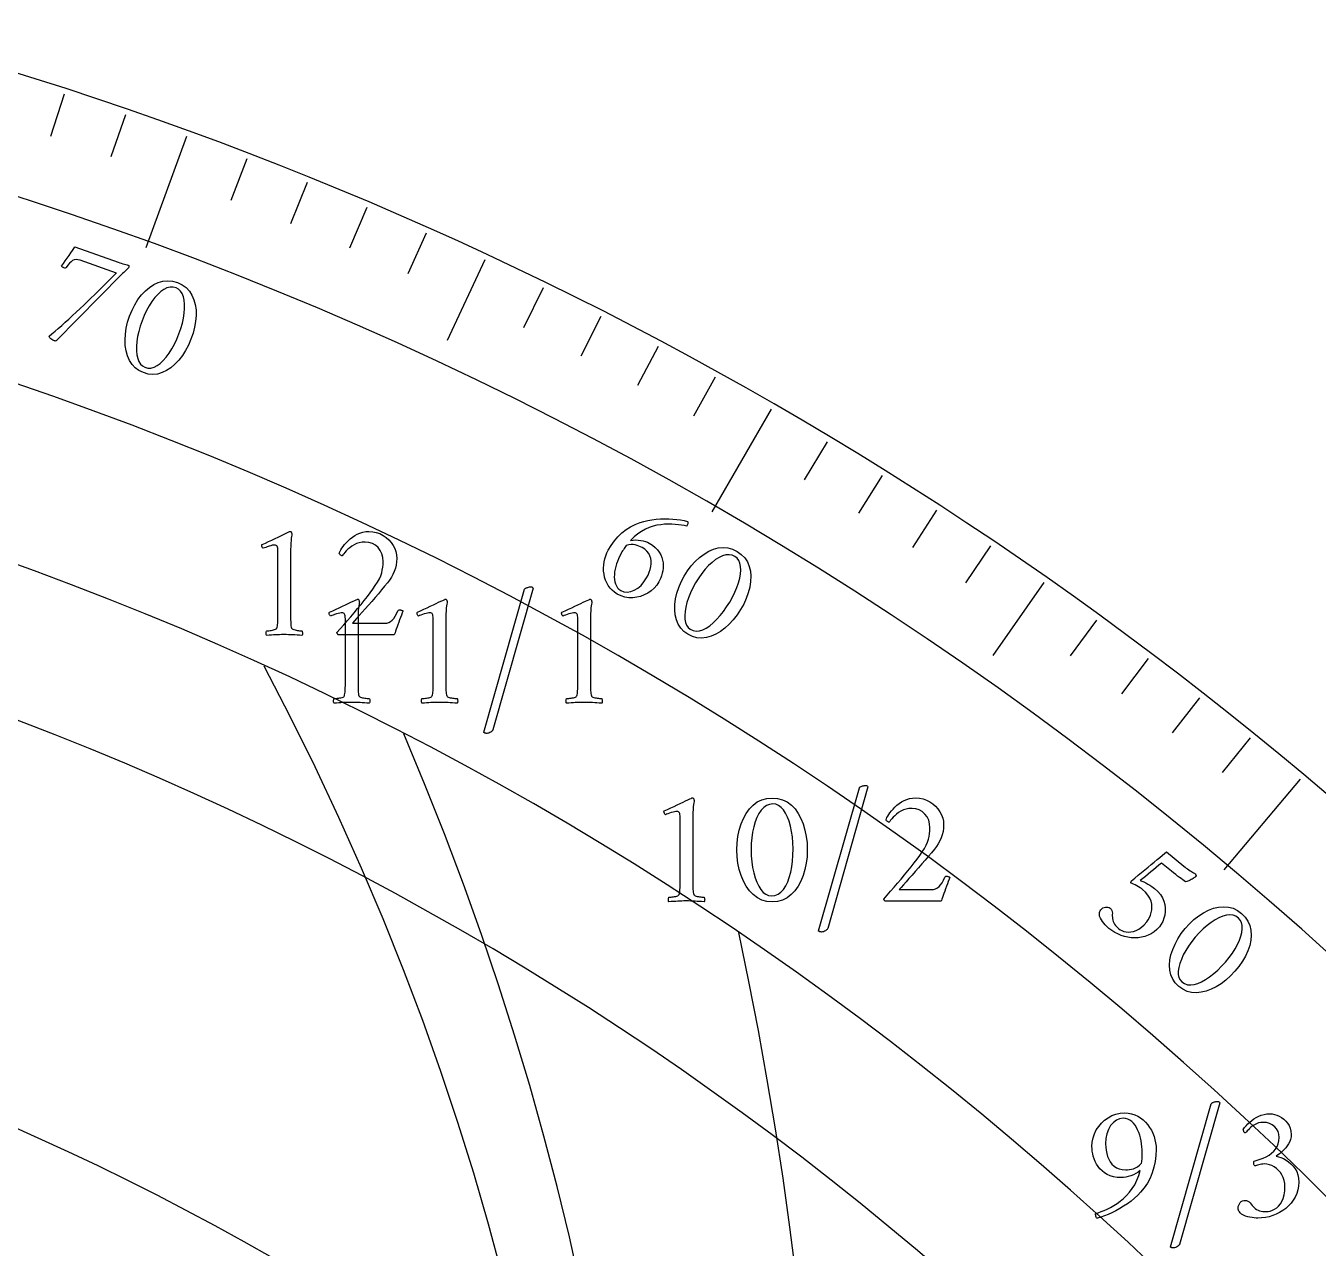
# Model space of a CAD drawing. Header units: millimetres. Extents: x -1 to 120, y -1 to 120.
# Drawn here: x 35.78 to 77.6, y 76.59 to 116.16 of the extents above; entities that cross this region are included whole.
import ezdxf

# ---------------------------------------------------------------- set-up
doc = ezdxf.new("R2010")
doc.units = ezdxf.units.MM
for name, color, linetype in [('CUT_OUTER', 1, 'Continuous'), ('ENGRAVE', 7, 'Continuous'), ('ENGRAVE_FINE', 8, 'Continuous'), ('TEXT', 5, 'Continuous')]:
    doc.layers.add(name, color=color, linetype=linetype)

msp = doc.modelspace()

# ---------------------------------------------------------------- linework, layer by layer
at = {"layer": 'CUT_OUTER'}
msp.add_lwpolyline([(77.9338, 91.2487), (77.1345, 91.9253), (76.3294, 92.595), (75.5184, 93.2575), (74.7018, 93.913), (73.8794, 94.5613), (73.0514, 95.2024), (72.2178, 95.8363), (71.3787, 96.4628), (70.5342, 97.082), (69.6844, 97.6939), (68.8292, 98.2982), (67.9687, 98.8951), (67.1031, 99.4845), (66.2324, 100.0663), (65.3567, 100.6405), (64.476, 101.207), (63.5903, 101.7658), (62.6998, 102.3168), (61.8046, 102.8601), (60.9046, 103.3955), (60, 103.923), (59.0908, 104.4427), (58.1772, 104.9544), (57.2591, 105.4581), (56.3366, 105.9537), (55.4098, 106.4413), (54.4789, 106.9208), (53.5437, 107.3921), (52.6045, 107.8553), (51.6613, 108.3102), (50.7142, 108.7569), (49.7632, 109.1954), (48.8084, 109.6255), (47.8499, 110.0472), (46.8877, 110.4606), (45.922, 110.8655), (44.9528, 111.2621), (43.9801, 111.6501), (43.0042, 112.0297), (42.0249, 112.4007), (41.0424, 112.7631), (40.0568, 113.117), (39.0682, 113.4622), (38.0766, 113.7988), (37.082, 114.1268), (36.0847, 114.446), (35.0846, 114.7566)], dxfattribs=at)
at = {"layer": 'ENGRAVE'}
for points in [[(40.9767, 112.5827), (39.6634, 108.9743)], [(50.633, 108.5829), (49.4159, 105.9728)], [(59.904, 103.7568), (57.984, 100.4312)], [(68.719, 98.141), (67.0671, 95.7818)], [(51.1928, 75.7273), (50.7508, 77.3704), (50.2729, 79.0158), (49.7589, 80.6626), (49.2088, 82.3103), (48.6223, 83.958), (47.9994, 85.6052), (47.34, 87.2511), (46.6441, 88.895), (45.9114, 90.5362), (45.1421, 92.174), (44.3359, 93.8078), (43.493, 95.4367)], [(53.7327, 75.3302), (53.369, 76.9585), (52.9735, 78.5889), (52.5463, 80.2207), (52.0876, 81.8533), (51.5975, 83.4859), (51.0763, 85.1178), (50.5242, 86.7484), (49.9416, 88.377), (49.3288, 90.0029), (48.6863, 91.6254), (48.0147, 93.2438)], [(77.0111, 91.7783), (74.5428, 88.8366)], [(60.7061, 75.6825), (60.5076, 77.2724), (60.2858, 78.8635), (60.0413, 80.4551), (59.7745, 82.0467), (59.4863, 83.6376), (59.1771, 85.227), (58.8479, 86.8144)]]:
    msp.add_lwpolyline(points, dxfattribs=at)
for radius in [116.16, 110.4, 104.88]:
    msp.add_arc((0, 0), radius, 0, 90, dxfattribs=at)
at = {"layer": 'ENGRAVE_FINE'}
for points in [[(37.0227, 113.9442), (36.5777, 112.5747)], [(39.0057, 113.2807), (38.5369, 111.9191)], [(42.9353, 111.8504), (42.4193, 110.506)], [(44.8809, 111.084), (44.3414, 109.7489)], [(46.8127, 110.2838), (46.2501, 108.9583)], [(48.7303, 109.4501), (48.1446, 108.1345)], [(52.5204, 107.6827), (51.8891, 106.3885)], [(54.3917, 106.7497), (53.7379, 105.4667)], [(56.2464, 105.7842), (55.5704, 104.5127)], [(58.0841, 104.7864), (57.3859, 103.527)], [(61.7057, 102.6955), (60.964, 101.4612)], [(63.4886, 101.6029), (62.7255, 100.3818)], [(65.2521, 100.4794), (64.4678, 99.2718)], [(66.9958, 99.3253), (66.1905, 98.1315)], [(70.4214, 96.9267), (69.575, 95.7617)], [(72.1023, 95.6829), (71.2356, 94.5329)], [(73.7612, 94.41), (72.8746, 93.2753)], [(75.3976, 93.1083), (74.4914, 91.9892)]]:
    msp.add_lwpolyline(points, dxfattribs=at)
for radius in [100.1586, 87.9254]:
    msp.add_arc((0, 0), radius, 0, 90, dxfattribs=at)
at = {"layer": 'TEXT'}
for points in [[(38.7741, 108.5089), (38.8203, 108.4928), (38.8686, 108.477), (38.919, 108.4614), (38.9714, 108.446), (39.0195, 108.4322), (39.0565, 108.4214), (39.0825, 108.4135), (39.0975, 108.4086), (39.109, 108.4015), (39.1151, 108.3904), (39.1157, 108.3753), (39.1108, 108.3563), (39.099, 108.3318), (39.0802, 108.3049), (39.0545, 108.2754), (39.0219, 108.2436), (38.9853, 108.2099), (38.9476, 108.1749), (38.9088, 108.1387), (38.8689, 108.1012), (36.7577, 105.962), (36.7475, 105.9587), (36.7355, 105.9579), (36.7218, 105.9597), (36.7064, 105.9641), (36.68, 105.975), (36.6518, 105.9902), (36.6218, 106.0096), (36.5899, 106.0332), (36.562, 106.0577), (36.5437, 106.0799), (36.5349, 106.0998), (36.5358, 106.1174), (36.6276, 106.1905), (36.7258, 106.272), (36.8301, 106.3617), (36.9408, 106.4597), (37.0557, 106.5633), (37.1729, 106.6701), (37.2924, 106.7799), (37.4141, 106.8929), (37.536, 107.007), (37.6559, 107.1205), (37.7738, 107.2333), (37.8896, 107.3455), (38.0017, 107.4548), (38.1082, 107.5592), (38.2091, 107.6586), (38.3045, 107.7531), (38.3924, 107.8405), (38.4712, 107.9186), (38.5407, 107.9875), (38.6011, 108.0472), (38.6498, 108.0953), (38.6847, 108.1297), (38.7056, 108.1504), (38.7126, 108.1573), (37.5351, 108.5715), (37.4684, 108.5886), (37.4065, 108.5923), (37.3493, 108.5825), (37.2967, 108.5593), (37.2457, 108.5228), (37.1928, 108.4732), (37.1381, 108.4104), (37.0816, 108.3345), (37.072, 108.3241), (37.0577, 108.3191), (37.0387, 108.3197), (37.015, 108.3259), (37.007, 108.3293), (36.9974, 108.3345), (36.9861, 108.3416), (36.9731, 108.3507), (36.9603, 108.3603), (36.9496, 108.3691), (36.941, 108.3773), (36.9344, 108.3848), (36.997, 108.4687), (37.059, 108.5537), (37.1205, 108.6399), (37.1814, 108.7272), (37.2383, 108.8103), (37.2876, 108.8839), (37.3294, 108.948), (37.3636, 109.0026)], [(40.6837, 107.8498), (40.8356, 107.7781), (40.9652, 107.6862), (41.0725, 107.574), (41.1574, 107.4418), (41.2211, 107.2938), (41.2646, 107.1345), (41.2881, 106.964), (41.2916, 106.7823), (41.2762, 106.5938), (41.2434, 106.4031), (41.1932, 106.2101), (41.1257, 106.0149), (41.0438, 105.8253), (40.9505, 105.6491), (40.8459, 105.4862), (40.7299, 105.3367), (40.6051, 105.2043), (40.4737, 105.093), (40.3358, 105.0027), (40.1913, 104.9334), (40.0426, 104.8893), (39.8918, 104.8747), (39.7389, 104.8895), (39.5837, 104.9338), (39.4418, 105.0016), (39.3197, 105.0905), (39.2171, 105.2007), (39.1341, 105.3322), (39.0703, 105.4801), (39.0252, 105.6394), (38.9989, 105.8102), (38.9915, 105.9925), (39.0022, 106.1817), (39.0304, 106.3734), (39.0763, 106.5675), (39.1399, 106.764), (39.2183, 106.9551), (39.3085, 107.133), (39.4105, 107.2976), (39.5245, 107.4488), (39.6484, 107.5826), (39.7798, 107.6947), (39.9189, 107.7851), (40.0656, 107.8537), (40.2171, 107.8968), (40.3707, 107.9105), (40.5263, 107.8948), (40.6837, 107.8498)], [(40.6443, 107.674), (40.5469, 107.6983), (40.4481, 107.6983), (40.3479, 107.6738), (40.2465, 107.625), (40.1456, 107.5551), (40.0473, 107.4673), (39.9516, 107.3617), (39.8583, 107.2383), (39.7696, 107.1001), (39.6873, 106.9503), (39.6114, 106.7888), (39.5419, 106.6158), (39.4825, 106.4411), (39.435, 106.2703), (39.3995, 106.1033), (39.3759, 105.9401), (39.3642, 105.7851), (39.3646, 105.6423), (39.3771, 105.5119), (39.4016, 105.3938), (39.4386, 105.292), (39.4887, 105.2104), (39.5519, 105.1489), (39.6282, 105.1076), (39.7295, 105.0823), (39.8307, 105.0827), (39.9318, 105.109), (40.033, 105.1609), (40.1329, 105.2349), (40.2303, 105.327), (40.3252, 105.4372), (40.4176, 105.5657), (40.5057, 105.708), (40.588, 105.8598), (40.6644, 106.0213), (40.7348, 106.1923), (40.7969, 106.3676), (40.8465, 106.5375), (40.8836, 106.7019), (40.9081, 106.8608), (40.9199, 107.0111), (40.9191, 107.1497), (40.9056, 107.2765), (40.8794, 107.3915), (40.8403, 107.491), (40.7881, 107.5713), (40.7227, 107.6323), (40.6443, 107.674)], [(55.9539, 99.4141), (56.0576, 99.349), (56.1464, 99.2785), (56.2204, 99.2028), (56.2795, 99.122), (56.3257, 99.0378), (56.361, 98.9523), (56.3855, 98.8655), (56.399, 98.7774), (56.4035, 98.6895), (56.4009, 98.6037), (56.391, 98.5198), (56.374, 98.4378), (56.3519, 98.36), (56.327, 98.2884), (56.2992, 98.2231), (56.2686, 98.1641), (56.1961, 98.0541), (56.1118, 97.9563), (56.0155, 97.8706), (55.9075, 97.797), (55.7915, 97.737), (55.6716, 97.6921), (55.5476, 97.6622), (55.4196, 97.6473), (55.2908, 97.6493), (55.1647, 97.6699), (55.041, 97.7092), (54.9199, 97.7673), (54.8309, 97.8241), (54.7522, 97.8889), (54.684, 97.9617), (54.626, 98.0424), (54.578, 98.1289), (54.5392, 98.219), (54.5097, 98.3127), (54.4896, 98.4101), (54.4783, 98.5096), (54.4753, 98.6098), (54.4807, 98.7106), (54.4946, 98.8121), (54.5162, 98.9117), (54.5449, 99.0071), (54.5807, 99.0982), (54.6238, 99.185), (54.7187, 99.342), (54.8244, 99.4874), (54.9408, 99.6212), (55.0681, 99.7434), (55.2043, 99.8518), (55.3476, 99.9442), (55.498, 100.0205), (55.6555, 100.0807), (55.78, 100.117), (55.9086, 100.1467), (56.0411, 100.1698), (56.1778, 100.1863), (56.3156, 100.1966), (56.4519, 100.2013), (56.5866, 100.2004), (56.7198, 100.1937), (56.8484, 100.1817), (56.9694, 100.1646), (57.083, 100.1424), (57.189, 100.115), (57.2012, 100.1039), (57.2071, 100.0883), (57.2068, 100.0679), (57.2002, 100.043), (57.1908, 100.0178), (57.1824, 99.9968), (57.1749, 99.9798), (57.1683, 99.967), (57.0846, 99.9835), (56.9937, 99.9982), (56.8958, 100.0112), (56.7908, 100.0225), (56.6802, 100.0296), (56.5658, 100.0304), (56.4475, 100.0246), (56.3253, 100.0125), (56.2011, 99.9916), (56.0766, 99.9597), (55.9519, 99.9169), (55.827, 99.8631), (55.7032, 99.7962), (55.5818, 99.7141), (55.4629, 99.6168), (55.3463, 99.5043), (55.4285, 99.5147), (55.5111, 99.5181), (55.5942, 99.5145), (55.6777, 99.5038), (55.7577, 99.4876), (55.8304, 99.4672), (55.8958, 99.4427), (55.9539, 99.4141)], [(43.9385, 97.0468), (43.9385, 99.1568), (43.937, 99.2086), (43.9325, 99.2517), (43.925, 99.286), (43.9145, 99.3118), (43.9003, 99.3305), (43.8818, 99.3438), (43.8589, 99.3518), (43.8317, 99.3545), (43.7983, 99.352), (43.7569, 99.3445), (43.7075, 99.332), (43.6501, 99.3144), (43.5923, 99.2952), (43.5419, 99.2777), (43.4988, 99.2618), (43.4631, 99.2477), (43.4421, 99.2674), (43.427, 99.2891), (43.418, 99.3128), (43.415, 99.3385), (43.415, 99.3388), (43.415, 99.3398), (43.415, 99.3415), (43.415, 99.3438), (43.4157, 99.3535), (43.4177, 99.3612), (43.421, 99.3668), (43.4257, 99.3705), (43.532, 99.4188), (43.6374, 99.4673), (43.7417, 99.5163), (43.845, 99.5655), (43.9435, 99.6127), (44.0333, 99.6556), (44.1145, 99.6942), (44.1869, 99.7284), (44.2469, 99.7565), (44.2904, 99.7765), (44.3176, 99.7885), (44.3285, 99.7925), (44.3392, 99.7925), (44.3515, 99.7905), (44.3619, 99.7845), (44.3702, 99.7745), (44.3766, 99.7605), (44.3816, 99.7451), (44.3859, 99.7311), (44.3896, 99.7184), (44.3926, 99.7071), (44.3913, 99.6989), (44.3872, 99.6743), (44.3806, 99.6334), (44.3712, 99.5762), (44.3619, 99.5039), (44.3552, 99.4179), (44.3512, 99.3183), (44.3499, 99.2049), (44.3499, 97.0468), (44.35, 96.989), (44.3505, 96.9333), (44.3514, 96.8795), (44.3525, 96.8278), (44.355, 96.7793), (44.3599, 96.7356), (44.367, 96.6965), (44.3766, 96.6622), (44.3856, 96.6491), (44.4019, 96.6368), (44.4256, 96.6251), (44.4567, 96.6141), (44.4919, 96.6042), (44.5281, 96.5961), (44.5654, 96.5895), (44.6036, 96.5847), (44.6395, 96.5812), (44.6697, 96.5787), (44.6942, 96.5772), (44.7131, 96.5767), (44.7203, 96.564), (44.7258, 96.5473), (44.7296, 96.5266), (44.7318, 96.5019), (44.7316, 96.4772), (44.7285, 96.4565), (44.7223, 96.4398), (44.7131, 96.4271), (44.6346, 96.4323), (44.5595, 96.4371), (44.4877, 96.4416), (44.4193, 96.4458), (44.3512, 96.4493), (44.2804, 96.4518), (44.207, 96.4533), (44.1308, 96.4538), (44.0577, 96.4533), (43.9879, 96.4518), (43.9215, 96.4493), (43.8584, 96.4458), (43.7946, 96.4416), (43.7262, 96.4371), (43.6531, 96.4323), (43.5753, 96.4271), (43.5661, 96.4398), (43.5599, 96.4565), (43.5567, 96.4772), (43.5566, 96.5019), (43.5587, 96.5266), (43.5626, 96.5473), (43.5681, 96.564), (43.5753, 96.5767), (43.5941, 96.5772), (43.6187, 96.5787), (43.6489, 96.5812), (43.6848, 96.5847), (43.723, 96.5895), (43.7602, 96.5961), (43.7965, 96.6042), (43.8317, 96.6141), (43.8624, 96.6251), (43.8851, 96.6368), (43.8998, 96.6491), (43.9065, 96.6622), (43.9162, 96.6965), (43.9238, 96.7356), (43.9295, 96.7793), (43.9332, 96.8278), (43.9355, 96.8795), (43.9372, 96.9333), (43.9382, 96.989), (43.9385, 97.0468)], [(47.9877, 97.2231), (47.9607, 97.1568), (47.933, 97.0862), (47.9046, 97.0112), (47.8755, 96.9319), (47.8468, 96.852), (47.8194, 96.775), (47.7934, 96.7011), (47.7687, 96.6301), (47.7467, 96.5663), (47.7286, 96.5139), (47.7146, 96.4729), (47.7046, 96.4431), (45.899, 96.4431), (45.8908, 96.4493), (45.8823, 96.4572), (45.8735, 96.4667), (45.8643, 96.4779), (45.8561, 96.4894), (45.8503, 96.4999), (45.8468, 96.5094), (45.8456, 96.5179), (45.9558, 96.6421), (46.0673, 96.769), (46.1801, 96.8985), (46.2943, 97.0308), (46.4078, 97.164), (46.5187, 97.2965), (46.6269, 97.4284), (46.7324, 97.5596), (46.8329, 97.6878), (46.926, 97.8107), (47.0118, 97.9282), (47.0903, 98.0404), (47.1632, 98.1542), (47.2218, 98.2607), (47.266, 98.3599), (47.2959, 98.4517), (47.3158, 98.5408), (47.33, 98.632), (47.3385, 98.7251), (47.3413, 98.8203), (47.3312, 98.9485), (47.3006, 99.066), (47.2497, 99.1729), (47.1784, 99.269), (47.0914, 99.3485), (46.9934, 99.4052), (46.8844, 99.4393), (46.7644, 99.4506), (46.6636, 99.445), (46.5694, 99.4279), (46.482, 99.3996), (46.4012, 99.3598), (46.3274, 99.3134), (46.2609, 99.265), (46.2018, 99.2146), (46.1501, 99.1622), (46.106, 99.1121), (46.07, 99.0687), (46.0419, 99.032), (46.0219, 99.0019), (46.0057, 99.0041), (45.9892, 99.0106), (45.9723, 99.0215), (45.9551, 99.0366), (45.9399, 99.0528), (45.9291, 99.0667), (45.9226, 99.0782), (45.9204, 99.0874), (45.9319, 99.1156), (45.9504, 99.1522), (45.976, 99.1971), (46.0085, 99.2503), (46.0481, 99.3084), (46.0947, 99.3678), (46.1482, 99.4286), (46.2088, 99.4907), (46.2755, 99.5511), (46.3471, 99.6069), (46.4237, 99.658), (46.5053, 99.7044), (46.592, 99.743), (46.6836, 99.7705), (46.7803, 99.787), (46.8819, 99.7925), (47.0046, 99.7847), (47.1216, 99.7611), (47.233, 99.7219), (47.3387, 99.667), (47.4362, 99.5997), (47.523, 99.5234), (47.5991, 99.4381), (47.6645, 99.3438), (47.7171, 99.2433), (47.7547, 99.1395), (47.7772, 99.0323), (47.7847, 98.9218), (47.7797, 98.8113), (47.7647, 98.7041), (47.7396, 98.6003), (47.7046, 98.4998), (47.6609, 98.4026), (47.6098, 98.3088), (47.5513, 98.2183), (47.4856, 98.1312), (47.3923, 98.0172), (47.2939, 97.8995), (47.1906, 97.7781), (47.0823, 97.6531), (46.9729, 97.5282), (46.8666, 97.4074), (46.7632, 97.2905), (46.6629, 97.1777), (46.5691, 97.0723), (46.4853, 96.978), (46.4115, 96.8947), (46.3477, 96.8224), (47.3841, 96.8224), (47.458, 96.8286), (47.525, 96.8471), (47.5849, 96.878), (47.6378, 96.9212), (47.6864, 96.9772), (47.7333, 97.0461), (47.7785, 97.1281), (47.8221, 97.2231), (47.8298, 97.2371), (47.8421, 97.2471), (47.8592, 97.2531), (47.8809, 97.2551), (47.8902, 97.2544), (47.9022, 97.2524), (47.9169, 97.2491), (47.9343, 97.2444), (47.9517, 97.2391), (47.9663, 97.2337), (47.9784, 97.2284), (47.9877, 97.2231)], [(55.208, 99.3374), (55.1845, 99.3048), (55.1612, 99.2713), (55.1382, 99.2369), (55.1155, 99.2018), (55.0931, 99.166), (55.0713, 99.1299), (55.0501, 99.0936), (55.0293, 99.0569), (54.9911, 98.9836), (54.9557, 98.9065), (54.9232, 98.8257), (54.8936, 98.7412), (54.8682, 98.6551), (54.8483, 98.5694), (54.8339, 98.4842), (54.825, 98.3995), (54.8226, 98.3169), (54.8277, 98.2384), (54.8402, 98.1639), (54.8602, 98.0933), (54.8887, 98.0289), (54.9268, 97.9729), (54.9745, 97.9254), (55.0319, 97.8862), (55.1348, 97.8439), (55.2419, 97.8304), (55.3534, 97.8457), (55.4693, 97.8897), (55.5827, 97.9585), (55.6869, 98.0482), (55.7817, 98.1589), (55.8672, 98.2905), (55.9143, 98.3813), (55.9529, 98.4726), (55.9828, 98.5646), (56.0042, 98.6572), (56.0151, 98.7486), (56.0138, 98.8368), (56.0004, 98.922), (55.9748, 99.0041), (55.935, 99.0814), (55.8793, 99.1519), (55.8076, 99.2158), (55.7199, 99.2729), (55.672, 99.2974), (55.6197, 99.3198), (55.563, 99.34), (55.5018, 99.3581), (55.4359, 99.3695), (55.365, 99.3699), (55.289, 99.3592), (55.208, 99.3374)], [(58.7935, 99.1467), (58.9307, 99.0497), (59.0424, 98.9366), (59.1286, 98.8076), (59.1892, 98.6626), (59.2262, 98.5058), (59.2415, 98.3414), (59.235, 98.1694), (59.2068, 97.9898), (59.159, 97.8068), (59.0936, 97.6247), (59.0106, 97.4434), (58.9102, 97.2629), (58.7967, 97.0904), (58.6742, 96.9331), (58.5428, 96.7908), (58.4027, 96.6637), (58.2567, 96.555), (58.108, 96.4682), (57.9565, 96.4032), (57.8022, 96.3601), (57.6481, 96.3425), (57.497, 96.3543), (57.349, 96.3954), (57.2039, 96.466), (57.076, 96.5574), (56.9711, 96.6662), (56.8893, 96.7925), (56.8304, 96.9364), (56.7932, 97.0931), (56.7764, 97.2579), (56.7802, 97.4306), (56.8045, 97.6114), (56.8479, 97.7959), (56.909, 97.9798), (56.9879, 98.163), (57.0847, 98.3455), (57.195, 98.52), (57.3147, 98.6795), (57.4438, 98.8239), (57.5824, 98.9531), (57.7275, 99.0633), (57.8764, 99.1509), (58.0291, 99.2157), (58.1855, 99.2578), (58.3422, 99.2739), (58.4959, 99.2608), (58.6463, 99.2183), (58.7935, 99.1467)], [(58.7242, 98.9804), (58.6325, 99.0212), (58.5352, 99.0383), (58.4323, 99.0317), (58.3239, 99.0012), (58.2125, 98.9498), (58.1004, 98.8805), (57.9878, 98.7931), (57.8745, 98.6877), (57.7632, 98.5671), (57.6561, 98.4338), (57.5533, 98.288), (57.4548, 98.1297), (57.366, 97.968), (57.2895, 97.808), (57.2256, 97.6497), (57.174, 97.4931), (57.1356, 97.3424), (57.1112, 97.2018), (57.1008, 97.0712), (57.1044, 96.9506), (57.1232, 96.8439), (57.1584, 96.7549), (57.21, 96.6834), (57.2779, 96.6294), (57.3733, 96.5869), (57.473, 96.5698), (57.5771, 96.578), (57.6858, 96.6116), (57.797, 96.6671), (57.9089, 96.7409), (58.0215, 96.833), (58.1348, 96.9435), (58.2464, 97.0683), (58.3538, 97.2036), (58.457, 97.3493), (58.5561, 97.5054), (58.6477, 97.6673), (58.726, 97.826), (58.791, 97.9815), (58.8428, 98.1337), (58.8805, 98.2797), (58.9038, 98.4163), (58.9125, 98.5435), (58.9067, 98.6613), (58.8855, 98.7661), (58.848, 98.8543), (58.7942, 98.9257), (58.7242, 98.9804)], [(52.1301, 98.0002), (52.1521, 97.9972), (52.1701, 97.9882), (52.1842, 97.9732), (52.1942, 97.9522), (50.8961, 93.3741), (50.8897, 93.3594), (50.8761, 93.3421), (50.855, 93.322), (50.8266, 93.2993), (50.7963, 93.2806), (50.7639, 93.2673), (50.7295, 93.2593), (50.6931, 93.2566), (50.6794, 93.2573), (50.665, 93.2593), (50.65, 93.2626), (50.6343, 93.2673), (50.6243, 93.2723), (50.6156, 93.2766), (50.6083, 93.2803), (50.6023, 93.2833), (50.5969, 93.294), (51.9217, 97.9254), (51.9234, 97.9311), (51.9284, 97.9375), (51.9368, 97.9445), (51.9484, 97.9522), (51.9611, 97.9602), (51.9778, 97.9682), (51.9985, 97.9762), (52.0232, 97.9842), (52.0479, 97.9912), (52.074, 97.9962), (52.1014, 97.9992), (52.1301, 98.0002)], [(46.1204, 94.8538), (46.1204, 96.9639), (46.1189, 97.0157), (46.1144, 97.0587), (46.1069, 97.0931), (46.0964, 97.1188), (46.0822, 97.1375), (46.0636, 97.1509), (46.0408, 97.1589), (46.0136, 97.1616), (45.9802, 97.159), (45.9388, 97.1515), (45.8894, 97.139), (45.8319, 97.1215), (45.7742, 97.1023), (45.7238, 97.0848), (45.6807, 97.0689), (45.645, 97.0547), (45.6239, 97.0744), (45.6089, 97.0961), (45.5999, 97.1198), (45.5969, 97.1455), (45.5969, 97.1459), (45.5969, 97.1469), (45.5969, 97.1485), (45.5969, 97.1509), (45.5976, 97.1606), (45.5996, 97.1682), (45.6029, 97.1739), (45.6076, 97.1776), (45.7139, 97.2258), (45.8192, 97.2744), (45.9236, 97.3233), (46.0269, 97.3726), (46.1254, 97.4198), (46.2152, 97.4627), (46.2963, 97.5013), (46.3688, 97.5355), (46.4287, 97.5635), (46.4723, 97.5836), (46.4995, 97.5956), (46.5104, 97.5996), (46.521, 97.5996), (46.5334, 97.5976), (46.5437, 97.5916), (46.5521, 97.5816), (46.5584, 97.5675), (46.5634, 97.5522), (46.5678, 97.5382), (46.5715, 97.5255), (46.5745, 97.5141), (46.5731, 97.5059), (46.5691, 97.4814), (46.5624, 97.4405), (46.5531, 97.3832), (46.5437, 97.311), (46.5371, 97.225), (46.5331, 97.1253), (46.5317, 97.012), (46.5317, 94.8538), (46.5319, 94.7961), (46.5324, 94.7403), (46.5332, 94.6866), (46.5344, 94.6348), (46.5369, 94.5864), (46.5417, 94.5427), (46.5489, 94.5036), (46.5584, 94.4692), (46.5675, 94.4562), (46.5838, 94.4438), (46.6075, 94.4322), (46.6386, 94.4211), (46.6738, 94.4113), (46.71, 94.4031), (46.7472, 94.3966), (46.7855, 94.3918), (46.8214, 94.3883), (46.8516, 94.3857), (46.8761, 94.3842), (46.895, 94.3837), (46.9022, 94.3711), (46.9077, 94.3544), (46.9115, 94.3337), (46.9137, 94.309), (46.9135, 94.2843), (46.9103, 94.2636), (46.9042, 94.2469), (46.895, 94.2342), (46.8165, 94.2393), (46.7414, 94.2442), (46.6696, 94.2487), (46.6012, 94.2529), (46.5331, 94.2564), (46.4623, 94.2589), (46.3888, 94.2604), (46.3127, 94.2609), (46.2396, 94.2604), (46.1698, 94.2589), (46.1034, 94.2564), (46.0403, 94.2529), (45.9765, 94.2487), (45.9081, 94.2442), (45.8349, 94.2393), (45.7571, 94.2342), (45.748, 94.2469), (45.7418, 94.2636), (45.7386, 94.2843), (45.7384, 94.309), (45.7406, 94.3337), (45.7445, 94.3544), (45.75, 94.3711), (45.7571, 94.3837), (45.776, 94.3842), (45.8005, 94.3857), (45.8308, 94.3883), (45.8667, 94.3918), (45.9049, 94.3966), (45.9421, 94.4031), (45.9783, 94.4113), (46.0136, 94.4211), (46.0443, 94.4322), (46.067, 94.4438), (46.0817, 94.4562), (46.0883, 94.4692), (46.098, 94.5036), (46.1057, 94.5427), (46.1114, 94.5864), (46.1151, 94.6348), (46.1174, 94.6866), (46.1191, 94.7403), (46.1201, 94.7961), (46.1204, 94.8538)], [(48.9623, 94.8538), (48.9623, 96.9639), (48.9608, 97.0157), (48.9563, 97.0587), (48.9488, 97.0931), (48.9383, 97.1188), (48.9241, 97.1375), (48.9055, 97.1509), (48.8827, 97.1589), (48.8555, 97.1616), (48.8221, 97.159), (48.7807, 97.1515), (48.7313, 97.139), (48.6738, 97.1215), (48.6161, 97.1023), (48.5657, 97.0848), (48.5226, 97.0689), (48.4869, 97.0547), (48.4658, 97.0744), (48.4508, 97.0961), (48.4418, 97.1198), (48.4388, 97.1455), (48.4388, 97.1459), (48.4388, 97.1469), (48.4388, 97.1485), (48.4388, 97.1509), (48.4395, 97.1606), (48.4415, 97.1682), (48.4448, 97.1739), (48.4495, 97.1776), (48.5558, 97.2258), (48.6612, 97.2744), (48.7655, 97.3233), (48.8688, 97.3726), (48.9673, 97.4198), (49.0571, 97.4627), (49.1383, 97.5013), (49.2107, 97.5355), (49.2706, 97.5635), (49.3142, 97.5836), (49.3414, 97.5956), (49.3523, 97.5996), (49.363, 97.5996), (49.3753, 97.5976), (49.3857, 97.5916), (49.394, 97.5816), (49.4003, 97.5675), (49.4054, 97.5522), (49.4097, 97.5382), (49.4134, 97.5255), (49.4164, 97.5141), (49.415, 97.5059), (49.411, 97.4814), (49.4044, 97.4405), (49.395, 97.3832), (49.3857, 97.311), (49.379, 97.225), (49.375, 97.1253), (49.3736, 97.012), (49.3736, 94.8538), (49.3738, 94.7961), (49.3743, 94.7403), (49.3751, 94.6866), (49.3763, 94.6348), (49.3788, 94.5864), (49.3837, 94.5427), (49.3908, 94.5036), (49.4003, 94.4692), (49.4094, 94.4562), (49.4257, 94.4438), (49.4494, 94.4322), (49.4805, 94.4211), (49.5157, 94.4113), (49.5519, 94.4031), (49.5892, 94.3966), (49.6274, 94.3918), (49.6633, 94.3883), (49.6935, 94.3857), (49.718, 94.3842), (49.7369, 94.3837), (49.7441, 94.3711), (49.7496, 94.3544), (49.7534, 94.3337), (49.7556, 94.309), (49.7554, 94.2843), (49.7522, 94.2636), (49.7461, 94.2469), (49.7369, 94.2342), (49.6584, 94.2393), (49.5833, 94.2442), (49.5115, 94.2487), (49.4431, 94.2529), (49.375, 94.2564), (49.3042, 94.2589), (49.2307, 94.2604), (49.1546, 94.2609), (49.0815, 94.2604), (49.0117, 94.2589), (48.9453, 94.2564), (48.8822, 94.2529), (48.8184, 94.2487), (48.75, 94.2442), (48.6768, 94.2393), (48.5991, 94.2342), (48.5899, 94.2469), (48.5837, 94.2636), (48.5805, 94.2843), (48.5804, 94.309), (48.5825, 94.3337), (48.5864, 94.3544), (48.5919, 94.3711), (48.5991, 94.3837), (48.6179, 94.3842), (48.6425, 94.3857), (48.6727, 94.3883), (48.7086, 94.3918), (48.7468, 94.3966), (48.784, 94.4031), (48.8202, 94.4113), (48.8555, 94.4211), (48.8862, 94.4322), (48.9089, 94.4438), (48.9236, 94.4562), (48.9303, 94.4692), (48.9399, 94.5036), (48.9476, 94.5427), (48.9533, 94.5864), (48.957, 94.6348), (48.9593, 94.6866), (48.961, 94.7403), (48.962, 94.7961), (48.9623, 94.8538)], [(53.6418, 94.8538), (53.6418, 96.9639), (53.6403, 97.0157), (53.6358, 97.0587), (53.6283, 97.0931), (53.6178, 97.1188), (53.6036, 97.1375), (53.5851, 97.1509), (53.5622, 97.1589), (53.535, 97.1616), (53.5016, 97.159), (53.4602, 97.1515), (53.4108, 97.139), (53.3534, 97.1215), (53.2956, 97.1023), (53.2452, 97.0848), (53.2021, 97.0689), (53.1664, 97.0547), (53.1454, 97.0744), (53.1304, 97.0961), (53.1213, 97.1198), (53.1183, 97.1455), (53.1183, 97.1459), (53.1183, 97.1469), (53.1183, 97.1485), (53.1183, 97.1509), (53.119, 97.1606), (53.121, 97.1682), (53.1243, 97.1739), (53.129, 97.1776), (53.2354, 97.2258), (53.3407, 97.2744), (53.445, 97.3233), (53.5484, 97.3726), (53.6469, 97.4198), (53.7367, 97.4627), (53.8178, 97.5013), (53.8902, 97.5355), (53.9502, 97.5635), (53.9937, 97.5836), (54.021, 97.5956), (54.0318, 97.5996), (54.0425, 97.5996), (54.0548, 97.5976), (54.0652, 97.5916), (54.0735, 97.5816), (54.0799, 97.5675), (54.0849, 97.5522), (54.0892, 97.5382), (54.0929, 97.5255), (54.0959, 97.5141), (54.0946, 97.5059), (54.0906, 97.4814), (54.0839, 97.4405), (54.0745, 97.3832), (54.0652, 97.311), (54.0585, 97.225), (54.0545, 97.1253), (54.0532, 97.012), (54.0532, 94.8538), (54.0533, 94.7961), (54.0538, 94.7403), (54.0547, 94.6866), (54.0558, 94.6348), (54.0583, 94.5864), (54.0632, 94.5427), (54.0704, 94.5036), (54.0799, 94.4692), (54.0889, 94.4562), (54.1053, 94.4438), (54.129, 94.4322), (54.16, 94.4211), (54.1952, 94.4113), (54.2315, 94.4031), (54.2687, 94.3966), (54.3069, 94.3918), (54.3428, 94.3883), (54.373, 94.3857), (54.3976, 94.3842), (54.4164, 94.3837), (54.4236, 94.3711), (54.4291, 94.3544), (54.433, 94.3337), (54.4351, 94.309), (54.435, 94.2843), (54.4318, 94.2636), (54.4256, 94.2469), (54.4164, 94.2342), (54.338, 94.2393), (54.2628, 94.2442), (54.1911, 94.2487), (54.1226, 94.2529), (54.0545, 94.2564), (53.9837, 94.2589), (53.9103, 94.2604), (53.8342, 94.2609), (53.761, 94.2604), (53.6913, 94.2589), (53.6248, 94.2564), (53.5617, 94.2529), (53.4979, 94.2487), (53.4295, 94.2442), (53.3564, 94.2393), (53.2786, 94.2342), (53.2694, 94.2469), (53.2632, 94.2636), (53.2601, 94.2843), (53.2599, 94.309), (53.2621, 94.3337), (53.2659, 94.3544), (53.2714, 94.3711), (53.2786, 94.3837), (53.2975, 94.3842), (53.322, 94.3857), (53.3522, 94.3883), (53.3881, 94.3918), (53.4263, 94.3966), (53.4636, 94.4031), (53.4998, 94.4113), (53.535, 94.4211), (53.5657, 94.4322), (53.5884, 94.4438), (53.6031, 94.4562), (53.6098, 94.4692), (53.6195, 94.5036), (53.6272, 94.5427), (53.6328, 94.5864), (53.6365, 94.6348), (53.6388, 94.6866), (53.6405, 94.7403), (53.6415, 94.7961), (53.6418, 94.8538)], [(56.9536, 88.4245), (56.9536, 90.5345), (56.9521, 90.5863), (56.9476, 90.6293), (56.9401, 90.6637), (56.9295, 90.6894), (56.9154, 90.7081), (56.8968, 90.7215), (56.874, 90.7295), (56.8467, 90.7322), (56.8134, 90.7297), (56.772, 90.7222), (56.7225, 90.7096), (56.6651, 90.6921), (56.6074, 90.6729), (56.5569, 90.6554), (56.5139, 90.6395), (56.4782, 90.6253), (56.4571, 90.645), (56.4421, 90.6667), (56.4331, 90.6904), (56.4301, 90.7162), (56.4301, 90.7165), (56.4301, 90.7175), (56.4301, 90.7192), (56.4301, 90.7215), (56.4307, 90.7312), (56.4327, 90.7389), (56.4361, 90.7445), (56.4408, 90.7482), (56.5471, 90.7964), (56.6524, 90.845), (56.7568, 90.8939), (56.8601, 90.9432), (56.9586, 90.9904), (57.0484, 91.0333), (57.1295, 91.0719), (57.202, 91.1061), (57.2619, 91.1342), (57.3055, 91.1542), (57.3327, 91.1662), (57.3435, 91.1702), (57.3542, 91.1702), (57.3666, 91.1682), (57.3769, 91.1622), (57.3853, 91.1522), (57.3916, 91.1382), (57.3966, 91.1228), (57.401, 91.1088), (57.4046, 91.0961), (57.4076, 91.0847), (57.4063, 91.0766), (57.4023, 91.052), (57.3956, 91.0111), (57.3863, 90.9539), (57.3769, 90.8816), (57.3703, 90.7956), (57.3662, 90.696), (57.3649, 90.5826), (57.3649, 88.4245), (57.3651, 88.3667), (57.3656, 88.3109), (57.3664, 88.2572), (57.3676, 88.2054), (57.3701, 88.157), (57.3749, 88.1133), (57.3821, 88.0742), (57.3916, 88.0398), (57.4006, 88.0268), (57.417, 88.0145), (57.4407, 88.0028), (57.4718, 87.9918), (57.507, 87.9819), (57.5432, 87.9737), (57.5804, 87.9672), (57.6187, 87.9624), (57.6545, 87.9589), (57.6848, 87.9564), (57.7093, 87.9549), (57.7282, 87.9544), (57.7353, 87.9417), (57.7409, 87.925), (57.7447, 87.9043), (57.7469, 87.8796), (57.7467, 87.8549), (57.7435, 87.8342), (57.7373, 87.8175), (57.7282, 87.8048), (57.6497, 87.81), (57.5746, 87.8148), (57.5028, 87.8193), (57.4344, 87.8235), (57.3662, 87.827), (57.2955, 87.8295), (57.222, 87.831), (57.1459, 87.8315), (57.0728, 87.831), (57.003, 87.8295), (56.9366, 87.827), (56.8735, 87.8235), (56.8097, 87.8193), (56.7412, 87.8148), (56.6681, 87.81), (56.5903, 87.8048), (56.5812, 87.8175), (56.575, 87.8342), (56.5718, 87.8549), (56.5716, 87.8796), (56.5738, 87.9043), (56.5776, 87.925), (56.5832, 87.9417), (56.5903, 87.9544), (56.6092, 87.9549), (56.6337, 87.9564), (56.664, 87.9589), (56.6998, 87.9624), (56.7381, 87.9672), (56.7753, 87.9737), (56.8115, 87.9819), (56.8467, 87.9918), (56.8775, 88.0028), (56.9002, 88.0145), (56.9149, 88.0268), (56.9215, 88.0398), (56.9312, 88.0742), (56.9389, 88.1133), (56.9446, 88.157), (56.9482, 88.2054), (56.9506, 88.2572), (56.9522, 88.3109), (56.9533, 88.3667), (56.9536, 88.4245)], [(59.929, 91.1649), (60.1062, 91.1505), (60.2689, 91.1075), (60.4173, 91.0357), (60.5514, 90.9352), (60.6706, 90.8108), (60.7744, 90.6674), (60.8629, 90.505), (60.936, 90.3235), (60.9933, 90.128), (61.0342, 89.9235), (61.0587, 89.71), (61.0669, 89.4875), (61.0585, 89.265), (61.0335, 89.0515), (60.9918, 88.847), (60.9333, 88.6515), (60.859, 88.4699), (60.7697, 88.3069), (60.6654, 88.1627), (60.546, 88.0372), (60.4123, 87.9355), (60.2649, 87.8629), (60.1038, 87.8193), (59.929, 87.8048), (59.7588, 87.8193), (59.6005, 87.8629), (59.4543, 87.9355), (59.3201, 88.0372), (59.1994, 88.1627), (59.0937, 88.3069), (59.0031, 88.4699), (58.9274, 88.6515), (58.8678, 88.847), (58.8253, 89.0515), (58.7997, 89.265), (58.7912, 89.4875), (58.7996, 89.71), (58.8246, 89.9235), (58.8663, 90.128), (58.9248, 90.3235), (58.9992, 90.505), (59.089, 90.6674), (59.1942, 90.8108), (59.3147, 90.9352), (59.4493, 91.0357), (59.5965, 91.1075), (59.7564, 91.1505), (59.929, 91.1649)], [(62.9633, 91.5709), (62.9853, 91.5679), (63.0033, 91.5588), (63.0173, 91.5438), (63.0274, 91.5228), (61.7293, 86.9447), (61.7229, 86.9301), (61.7092, 86.9127), (61.6882, 86.8927), (61.6598, 86.87), (61.6294, 86.8513), (61.5971, 86.8379), (61.5627, 86.8299), (61.5263, 86.8272), (61.5126, 86.8279), (61.4982, 86.8299), (61.4832, 86.8332), (61.4675, 86.8379), (61.4575, 86.8429), (61.4488, 86.8473), (61.4415, 86.8509), (61.4355, 86.8539), (61.4301, 86.8646), (62.7549, 91.4961), (62.7566, 91.5018), (62.7616, 91.5081), (62.77, 91.5151), (62.7816, 91.5228), (62.7943, 91.5308), (62.811, 91.5388), (62.8317, 91.5468), (62.8564, 91.5548), (62.8811, 91.5618), (62.9072, 91.5669), (62.9345, 91.5699), (62.9633, 91.5709)], [(65.6823, 88.6007), (65.6553, 88.5345), (65.6276, 88.4639), (65.5992, 88.3889), (65.5701, 88.3096), (65.5414, 88.2296), (65.514, 88.1527), (65.488, 88.0787), (65.4633, 88.0078), (65.4413, 87.944), (65.4232, 87.8916), (65.4092, 87.8505), (65.3992, 87.8208), (63.5936, 87.8208), (63.5854, 87.827), (63.5769, 87.8348), (63.5681, 87.8444), (63.5589, 87.8555), (63.5507, 87.8671), (63.5449, 87.8776), (63.5414, 87.8871), (63.5402, 87.8956), (63.6504, 88.0198), (63.7619, 88.1467), (63.8747, 88.2762), (63.9889, 88.4084), (64.1024, 88.5417), (64.2133, 88.6742), (64.3214, 88.8061), (64.427, 88.9373), (64.5274, 89.0655), (64.6206, 89.1884), (64.7064, 89.3059), (64.7849, 89.4181), (64.8578, 89.5319), (64.9164, 89.6384), (64.9606, 89.7376), (64.9905, 89.8294), (65.0104, 89.9185), (65.0246, 90.0097), (65.0331, 90.1028), (65.0359, 90.198), (65.0257, 90.3262), (64.9952, 90.4437), (64.9443, 90.5506), (64.873, 90.6467), (64.786, 90.7262), (64.688, 90.7829), (64.579, 90.817), (64.459, 90.8283), (64.3582, 90.8227), (64.264, 90.8056), (64.1765, 90.7773), (64.0958, 90.7375), (64.022, 90.6911), (63.9555, 90.6427), (63.8964, 90.5923), (63.8447, 90.5399), (63.8006, 90.4898), (63.7646, 90.4464), (63.7365, 90.4097), (63.7165, 90.3796), (63.7003, 90.3818), (63.6838, 90.3883), (63.6669, 90.3991), (63.6497, 90.4143), (63.6345, 90.4305), (63.6237, 90.4444), (63.6171, 90.4559), (63.615, 90.4651), (63.6265, 90.4933), (63.645, 90.5299), (63.6706, 90.5748), (63.7031, 90.628), (63.7427, 90.6861), (63.7893, 90.7455), (63.8428, 90.8063), (63.9034, 90.8684), (63.97, 90.9288), (64.0417, 90.9846), (64.1183, 91.0357), (64.1999, 91.0821), (64.2866, 91.1206), (64.3782, 91.1482), (64.4749, 91.1647), (64.5765, 91.1702), (64.6992, 91.1624), (64.8162, 91.1388), (64.9276, 91.0996), (65.0333, 91.0447), (65.1308, 90.9774), (65.2176, 90.9011), (65.2937, 90.8158), (65.3591, 90.7215), (65.4117, 90.621), (65.4493, 90.5172), (65.4718, 90.41), (65.4793, 90.2995), (65.4743, 90.189), (65.4593, 90.0818), (65.4342, 89.978), (65.3992, 89.8775), (65.3554, 89.7803), (65.3044, 89.6865), (65.2459, 89.596), (65.1802, 89.5089), (65.0868, 89.3949), (64.9885, 89.2772), (64.8852, 89.1558), (64.7768, 89.0308), (64.6675, 88.9059), (64.5612, 88.785), (64.4578, 88.6682), (64.3575, 88.5553), (64.2637, 88.45), (64.1799, 88.3557), (64.1061, 88.2724), (64.0423, 88.2001), (65.0787, 88.2001), (65.1526, 88.2063), (65.2196, 88.2248), (65.2795, 88.2557), (65.3324, 88.2989), (65.381, 88.3549), (65.4279, 88.4238), (65.4731, 88.5058), (65.5167, 88.6007), (65.5244, 88.6148), (65.5367, 88.6248), (65.5538, 88.6308), (65.5755, 88.6328), (65.5848, 88.6321), (65.5968, 88.6301), (65.6115, 88.6268), (65.6289, 88.6221), (65.6462, 88.6168), (65.6609, 88.6114), (65.673, 88.6061), (65.6823, 88.6007)], [(59.9558, 90.9726), (59.8501, 90.96), (59.7521, 90.9225), (59.6618, 90.8599), (59.5791, 90.7722), (59.5049, 90.6636), (59.4396, 90.5379), (59.3833, 90.3951), (59.3361, 90.2354), (59.2987, 90.0624), (59.272, 89.8801), (59.256, 89.6885), (59.2506, 89.4875), (59.256, 89.2887), (59.272, 89.0982), (59.2987, 88.9161), (59.3361, 88.7423), (59.3827, 88.5812), (59.4369, 88.4372), (59.4988, 88.3101), (59.5685, 88.2001), (59.6448, 88.1113), (59.7267, 88.0479), (59.8144, 88.0098), (59.9077, 87.9971), (60.0202, 88.0101), (60.1227, 88.0492), (60.2152, 88.1143), (60.2976, 88.2054), (60.3703, 88.3183), (60.4332, 88.4485), (60.4864, 88.5961), (60.53, 88.761), (60.5639, 88.9383), (60.5881, 89.1229), (60.6026, 89.3149), (60.6075, 89.5142), (60.6023, 89.7147), (60.5868, 89.9048), (60.5609, 90.0846), (60.5247, 90.2541), (60.4793, 90.41), (60.4258, 90.5492), (60.3644, 90.6717), (60.295, 90.7776), (60.2187, 90.8629), (60.1367, 90.9238), (60.0491, 90.9604), (59.9558, 90.9726)], [(72.3051, 88.2382), (72.4078, 88.1435), (72.4918, 88.0432), (72.5569, 87.9374), (72.6032, 87.8261), (72.6329, 87.7125), (72.6482, 87.5998), (72.6492, 87.4881), (72.6359, 87.3773), (72.6097, 87.2709), (72.5719, 87.172), (72.5225, 87.0807), (72.4617, 86.997), (72.3792, 86.9083), (72.2902, 86.8327), (72.1948, 86.7701), (72.093, 86.7204), (71.9871, 86.6828), (71.8794, 86.6563), (71.7698, 86.641), (71.6583, 86.6367), (71.5466, 86.6429), (71.4362, 86.6587), (71.3271, 86.6841), (71.2193, 86.7192), (71.1146, 86.7631), (71.0148, 86.8148), (70.9199, 86.8743), (70.8299, 86.9418), (70.7925, 86.9744), (70.7527, 87.0134), (70.7105, 87.0586), (70.6659, 87.1102), (70.6227, 87.1654), (70.5846, 87.2215), (70.5516, 87.2787), (70.5237, 87.3369), (70.5213, 87.3515), (70.5201, 87.3716), (70.5201, 87.397), (70.5213, 87.4279), (70.5252, 87.4602), (70.5333, 87.4898), (70.5456, 87.5169), (70.5622, 87.5414), (70.5963, 87.5775), (70.6333, 87.605), (70.6731, 87.6237), (70.7159, 87.6338), (70.7584, 87.6357), (70.7976, 87.6299), (70.8334, 87.6165), (70.8658, 87.5955), (70.8991, 87.5624), (70.9223, 87.5251), (70.9353, 87.4836), (70.9382, 87.438), (70.9369, 87.391), (70.9371, 87.3456), (70.9389, 87.3016), (70.9423, 87.2592), (70.9501, 87.2115), (70.9639, 87.1657), (70.9836, 87.1219), (71.0092, 87.0801), (71.0387, 87.0406), (71.0702, 87.0039), (71.1035, 86.9701), (71.1387, 86.9391), (71.1912, 86.9019), (71.2496, 86.8715), (71.3139, 86.8477), (71.3842, 86.8307), (71.4591, 86.8232), (71.5375, 86.828), (71.6194, 86.8452), (71.7047, 86.8748), (71.792, 86.9194), (71.8796, 86.9818), (71.9675, 87.062), (72.0558, 87.16), (72.1015, 87.2228), (72.1408, 87.293), (72.1736, 87.3705), (72.2, 87.4554), (72.2167, 87.5452), (72.2206, 87.6375), (72.2115, 87.7324), (72.1895, 87.8299), (72.1508, 87.9276), (72.0918, 88.0231), (72.0122, 88.1163), (71.9123, 88.2073), (71.8779, 88.2336), (71.8363, 88.262), (71.7877, 88.2926), (71.732, 88.3253), (71.676, 88.3558), (71.6267, 88.3796), (71.5841, 88.3968), (71.5482, 88.4073), (71.5434, 88.413), (71.5406, 88.4207), (71.5397, 88.4303), (71.5409, 88.4419), (71.5438, 88.4541), (71.5481, 88.4656), (71.5537, 88.4763), (71.5608, 88.4863), (71.6678, 88.575), (71.7749, 88.6636), (71.882, 88.7522), (71.9892, 88.8408), (72.0946, 88.9278), (72.1964, 89.0117), (72.2945, 89.0925), (72.3891, 89.1704), (72.4773, 89.2433), (72.5565, 89.3096), (72.6267, 89.3693), (72.6879, 89.4223), (73.2507, 88.962), (73.2903, 88.9301), (73.3311, 88.8988), (73.3733, 88.8681), (73.4167, 88.8379), (73.4591, 88.8094), (73.4983, 88.784), (73.5343, 88.7617), (73.567, 88.7423), (73.5943, 88.7268), (73.6138, 88.7156), (73.6255, 88.709), (73.6294, 88.7067), (73.6342, 88.6935), (73.6386, 88.6813), (73.6428, 88.6702), (73.6466, 88.6602), (73.649, 88.651), (73.6489, 88.6423), (73.6463, 88.6339), (73.6412, 88.6261), (73.6337, 88.6188), (73.6207, 88.6084), (73.6024, 88.5949), (73.5785, 88.5783), (73.5507, 88.5601), (73.5205, 88.542), (73.4878, 88.5238), (73.4527, 88.5057), (73.4165, 88.489), (73.3807, 88.4752), (73.3454, 88.4643), (73.3103, 88.4564), (73.2665, 88.4863), (73.2187, 88.5193), (73.1671, 88.5556), (73.1115, 88.595), (73.052, 88.6385), (72.9884, 88.6869), (72.9206, 88.7402), (72.8487, 88.7984), (72.5292, 89.0596), (72.4427, 88.9889), (72.3558, 88.9172), (72.2687, 88.8446), (72.1812, 88.7711), (72.0943, 88.6983), (72.009, 88.6277), (71.9252, 88.5595), (71.8429, 88.4937), (71.8968, 88.4745), (71.9556, 88.4492), (72.0196, 88.4177), (72.0886, 88.38), (72.1558, 88.3406), (72.2143, 88.3038), (72.264, 88.2697), (72.3051, 88.2382)], [(75.117, 87.431), (75.2352, 87.3117), (75.3256, 87.181), (75.3881, 87.0389), (75.4226, 86.8856), (75.4318, 86.7247), (75.4183, 86.5602), (75.382, 86.3919), (75.3231, 86.2199), (75.2442, 86.0481), (75.1481, 85.8801), (75.035, 85.7159), (74.9048, 85.5556), (74.763, 85.4054), (74.615, 85.2718), (74.461, 85.1545), (74.3009, 85.0536), (74.1383, 84.9719), (73.9767, 84.9123), (73.8163, 84.8746), (73.6568, 84.8589), (73.502, 84.8684), (73.3553, 84.9062), (73.2166, 84.9724), (73.086, 85.0671), (72.9759, 85.1793), (72.8915, 85.3047), (72.8328, 85.4433), (72.7998, 85.5952), (72.7904, 85.756), (72.8025, 85.9212), (72.8362, 86.0906), (72.8916, 86.2645), (72.9663, 86.4386), (73.0585, 86.6091), (73.168, 86.7758), (73.2949, 86.9387), (73.4339, 87.0915), (73.5795, 87.2278), (73.7317, 87.3475), (73.8906, 87.4507), (74.0527, 87.534), (74.2145, 87.5944), (74.3761, 87.6318), (74.5375, 87.6461), (74.6946, 87.6347), (74.8436, 87.5951), (74.9845, 87.5272), (75.117, 87.431)], [(75.0199, 87.2793), (74.9366, 87.3355), (74.8437, 87.3692), (74.7413, 87.3805), (74.6292, 87.3693), (74.5105, 87.3381), (74.3882, 87.2892), (74.262, 87.2227), (74.1322, 87.1386), (74.0016, 87.0392), (73.873, 86.9265), (73.7465, 86.8008), (73.622, 86.6619), (73.5064, 86.5182), (73.4034, 86.3739), (73.3129, 86.2291), (73.2349, 86.0838), (73.1709, 85.9421), (73.1224, 85.8078), (73.0896, 85.681), (73.0722, 85.5617), (73.0722, 85.4533), (73.0913, 85.3595), (73.1297, 85.2801), (73.1873, 85.2152), (73.2738, 85.1568), (73.369, 85.1226), (73.473, 85.1126), (73.5858, 85.1269), (73.705, 85.1622), (73.8281, 85.2154), (73.9549, 85.2866), (74.0857, 85.3757), (74.2172, 85.4792), (74.3465, 85.5938), (74.4735, 85.7194), (74.5981, 85.856), (74.7164, 85.9995), (74.8211, 86.1422), (74.9122, 86.284), (74.9895, 86.4249), (75.0521, 86.5621), (75.0987, 86.6926), (75.1294, 86.8164), (75.1441, 86.9334), (75.1414, 87.0403), (75.1198, 87.1336), (75.0793, 87.2133), (75.0199, 87.2793)], [(74.3484, 81.3432), (74.3704, 81.3402), (74.3884, 81.3312), (74.4024, 81.3162), (74.4125, 81.2951), (73.1144, 76.7171), (73.108, 76.7024), (73.0943, 76.685), (73.0733, 76.665), (73.0449, 76.6423), (73.0145, 76.6236), (72.9822, 76.6103), (72.9478, 76.6022), (72.9114, 76.5996), (72.8977, 76.6002), (72.8833, 76.6022), (72.8683, 76.6056), (72.8526, 76.6103), (72.8426, 76.6153), (72.8339, 76.6196), (72.8266, 76.6233), (72.8206, 76.6263), (72.8152, 76.637), (74.14, 81.2684), (74.1417, 81.2741), (74.1467, 81.2804), (74.155, 81.2874), (74.1667, 81.2951), (74.1794, 81.3031), (74.1961, 81.3112), (74.2168, 81.3192), (74.2415, 81.3272), (74.2662, 81.3342), (74.2923, 81.3392), (74.3196, 81.3422), (74.3484, 81.3432)], [(70.3953, 77.7107), (70.481, 77.7401), (70.5723, 77.7748), (70.6693, 77.8149), (70.7719, 77.8603), (70.8776, 77.9123), (70.9836, 77.9724), (71.0899, 78.0406), (71.1966, 78.1167), (71.3009, 78.202), (71.4003, 78.2976), (71.4946, 78.4036), (71.5839, 78.52), (71.6652, 78.648), (71.7355, 78.7891), (71.7947, 78.9432), (71.843, 79.1103), (71.7737, 79.0574), (71.6994, 79.0108), (71.6201, 78.9706), (71.5358, 78.9367), (71.4515, 78.9098), (71.3722, 78.8906), (71.2979, 78.8791), (71.2287, 78.8752), (71.098, 78.8816), (70.9783, 78.9006), (70.8696, 78.9323), (70.7719, 78.9767), (70.6845, 79.031), (70.6063, 79.0922), (70.5375, 79.1605), (70.4781, 79.2358), (70.4274, 79.3156), (70.3846, 79.3974), (70.3499, 79.4812), (70.3232, 79.567), (70.3033, 79.6516), (70.2891, 79.7319), (70.2806, 79.8079), (70.2778, 79.8795), (70.2866, 80.0234), (70.3132, 80.1613), (70.3574, 80.2932), (70.4194, 80.4191), (70.4963, 80.5361), (70.5856, 80.6414), (70.6873, 80.7351), (70.8013, 80.817), (70.9248, 80.8836), (71.055, 80.9312), (71.1919, 80.9598), (71.3355, 80.9693), (71.4502, 80.9628), (71.5592, 80.9432), (71.6625, 80.9107), (71.7602, 80.8651), (71.8515, 80.8088), (71.9358, 80.7442), (72.0131, 80.6713), (72.0834, 80.59), (72.1461, 80.502), (72.2009, 80.409), (72.2476, 80.311), (72.2864, 80.208), (72.3167, 80.1027), (72.3384, 79.9977), (72.3515, 79.893), (72.3558, 79.7887), (72.348, 79.5911), (72.3244, 79.3987), (72.2852, 79.2118), (72.2303, 79.0301), (72.1597, 78.8569), (72.0734, 78.6949), (71.9714, 78.5444), (71.8537, 78.4051), (71.7588, 78.3056), (71.656, 78.2102), (71.5452, 78.1187), (71.4263, 78.0312), (71.3029, 77.9489), (71.1786, 77.873), (71.0532, 77.8033), (70.9268, 77.7401), (70.8021, 77.6838), (70.6818, 77.6352), (70.5658, 77.5943), (70.4541, 77.5611), (70.4371, 77.5651), (70.4234, 77.5771), (70.413, 77.5972), (70.406, 77.6252), (70.4013, 77.6546), (70.398, 77.6786), (70.396, 77.6973), (70.3953, 77.7107)], [(71.8857, 79.34), (71.8907, 79.383), (71.8951, 79.4268), (71.8987, 79.4712), (71.9017, 79.5163), (71.9041, 79.5617), (71.9058, 79.6071), (71.9068, 79.6525), (71.9071, 79.6979), (71.9048, 79.787), (71.8977, 79.8782), (71.8861, 79.9713), (71.8697, 80.0665), (71.8487, 80.161), (71.823, 80.2521), (71.7926, 80.3399), (71.7575, 80.4244), (71.7174, 80.5034), (71.672, 80.5746), (71.6213, 80.6382), (71.5652, 80.6942), (71.5041, 80.7397), (71.4383, 80.7723), (71.3679, 80.7918), (71.2928, 80.7983), (71.1751, 80.7836), (71.0677, 80.7396), (70.9707, 80.6661), (70.8841, 80.5633), (70.8128, 80.4384), (70.7619, 80.2989), (70.7314, 80.1446), (70.7212, 79.9757), (70.7252, 79.8677), (70.7372, 79.7627), (70.7572, 79.6607), (70.7853, 79.5617), (70.8223, 79.469), (70.8694, 79.3861), (70.9265, 79.3128), (70.9936, 79.2492), (71.0714, 79.1978), (71.1606, 79.161), (71.261, 79.139), (71.3729, 79.1316), (71.4305, 79.1338), (71.4911, 79.1403), (71.5547, 79.1512), (71.6213, 79.1664), (71.6889, 79.1902), (71.7555, 79.2271), (71.8211, 79.277), (71.8857, 79.34)], [(76.0417, 80.9426), (76.1102, 80.9377), (76.182, 80.9232), (76.2571, 80.899), (76.3356, 80.8651), (76.4128, 80.8219), (76.4845, 80.7696), (76.5504, 80.7084), (76.6107, 80.6381), (76.6609, 80.5593), (76.6968, 80.4725), (76.7183, 80.3777), (76.7255, 80.2748), (76.7203, 80.1937), (76.7048, 80.1159), (76.6789, 80.0414), (76.6427, 79.9703), (76.5993, 79.9032), (76.5519, 79.8408), (76.5005, 79.783), (76.4451, 79.7299), (76.3891, 79.6819), (76.3362, 79.6391), (76.2863, 79.6017), (76.2394, 79.5697), (76.3155, 79.554), (76.3943, 79.5283), (76.4758, 79.4926), (76.5599, 79.4468), (76.6422, 79.3912), (76.7182, 79.326), (76.7878, 79.251), (76.851, 79.1664), (76.9036, 79.072), (76.9412, 78.968), (76.9637, 78.8544), (76.9712, 78.731), (76.9641, 78.6006), (76.9425, 78.4766), (76.9066, 78.3589), (76.8564, 78.2476), (76.7943, 78.1434), (76.7228, 78.0472), (76.642, 77.9591), (76.5519, 77.879), (76.4542, 77.8073), (76.3509, 77.7447), (76.2419, 77.6912), (76.1272, 77.6466), (76.009, 77.6115), (75.8895, 77.5865), (75.7686, 77.5715), (75.6464, 77.5665), (75.5925, 77.5683), (75.5323, 77.5738), (75.4657, 77.583), (75.3927, 77.5958), (75.3184, 77.6127), (75.2478, 77.6339), (75.1809, 77.6594), (75.1176, 77.6893), (75.1056, 77.7), (75.0909, 77.716), (75.0735, 77.7374), (75.0535, 77.7641), (75.0348, 77.7938), (75.0214, 77.8242), (75.0134, 77.8553), (75.0108, 77.887), (75.0149, 77.9404), (75.0274, 77.9885), (75.0483, 78.0312), (75.0775, 78.0686), (75.1121, 78.099), (75.149, 78.1207), (75.1882, 78.1337), (75.2298, 78.138), (75.2804, 78.1329), (75.3253, 78.1173), (75.3645, 78.0915), (75.398, 78.0552), (75.4289, 78.015), (75.4601, 77.9771), (75.4917, 77.9416), (75.5236, 77.9083), (75.5628, 77.8738), (75.6057, 77.8449), (75.6523, 77.8217), (75.7025, 77.8042), (75.7544, 77.7913), (75.806, 77.7821), (75.8573, 77.7766), (75.9082, 77.7748), (75.9778, 77.7796), (76.0478, 77.7942), (76.118, 77.8184), (76.1886, 77.8523), (76.2566, 77.8973), (76.3189, 77.9551), (76.3754, 78.0255), (76.4264, 78.1087), (76.4684, 78.2057), (76.4985, 78.3177), (76.5165, 78.4447), (76.5225, 78.5868), (76.5165, 78.6904), (76.4985, 78.7878), (76.4684, 78.8787), (76.4264, 78.9634), (76.3748, 79.0407), (76.3162, 79.1096), (76.2506, 79.1702), (76.178, 79.2225), (76.1007, 79.2645), (76.021, 79.2946), (75.9391, 79.3126), (75.8548, 79.3186), (75.8119, 79.3169), (75.7686, 79.3119), (75.7251, 79.3036), (75.6812, 79.2919), (75.6396, 79.2795), (75.603, 79.2692), (75.5715, 79.2609), (75.5449, 79.2545), (75.5309, 79.2769), (75.5209, 79.3013), (75.5149, 79.3276), (75.5129, 79.356), (75.5136, 79.3734), (75.5156, 79.3881), (75.5189, 79.4001), (75.5236, 79.4094), (75.6264, 79.4365), (75.7266, 79.4695), (75.8241, 79.5086), (75.9189, 79.5537), (76.0079, 79.6052), (76.0878, 79.6638), (76.1588, 79.7294), (76.2207, 79.8021), (76.2709, 79.8827), (76.3068, 79.9723), (76.3284, 80.071), (76.3356, 80.1787), (76.3265, 80.2785), (76.2995, 80.3696), (76.2544, 80.4521), (76.1913, 80.5259), (76.1142, 80.5867), (76.0271, 80.6301), (75.9299, 80.6561), (75.8227, 80.6648), (75.7426, 80.6599), (75.6678, 80.6454), (75.5984, 80.6212), (75.5343, 80.5873), (75.476, 80.5483), (75.4241, 80.5085), (75.3785, 80.4681), (75.3393, 80.4271), (75.3061, 80.3895), (75.2785, 80.3596), (75.2566, 80.3374), (75.2405, 80.3229), (75.2298, 80.3252), (75.2191, 80.3322), (75.2084, 80.3439), (75.1977, 80.3603), (75.1884, 80.379), (75.1817, 80.3977), (75.1777, 80.4164), (75.1764, 80.4351), (75.2193, 80.496), (75.2678, 80.5559), (75.3221, 80.6149), (75.382, 80.6728), (75.4473, 80.7279), (75.5176, 80.7783), (75.5929, 80.824), (75.6732, 80.8651), (75.7583, 80.899), (75.8481, 80.9232), (75.9426, 80.9377), (76.0417, 80.9426)]]:
    msp.add_lwpolyline(points, close=True, dxfattribs=at)

doc.saveas('drawing.dxf')
